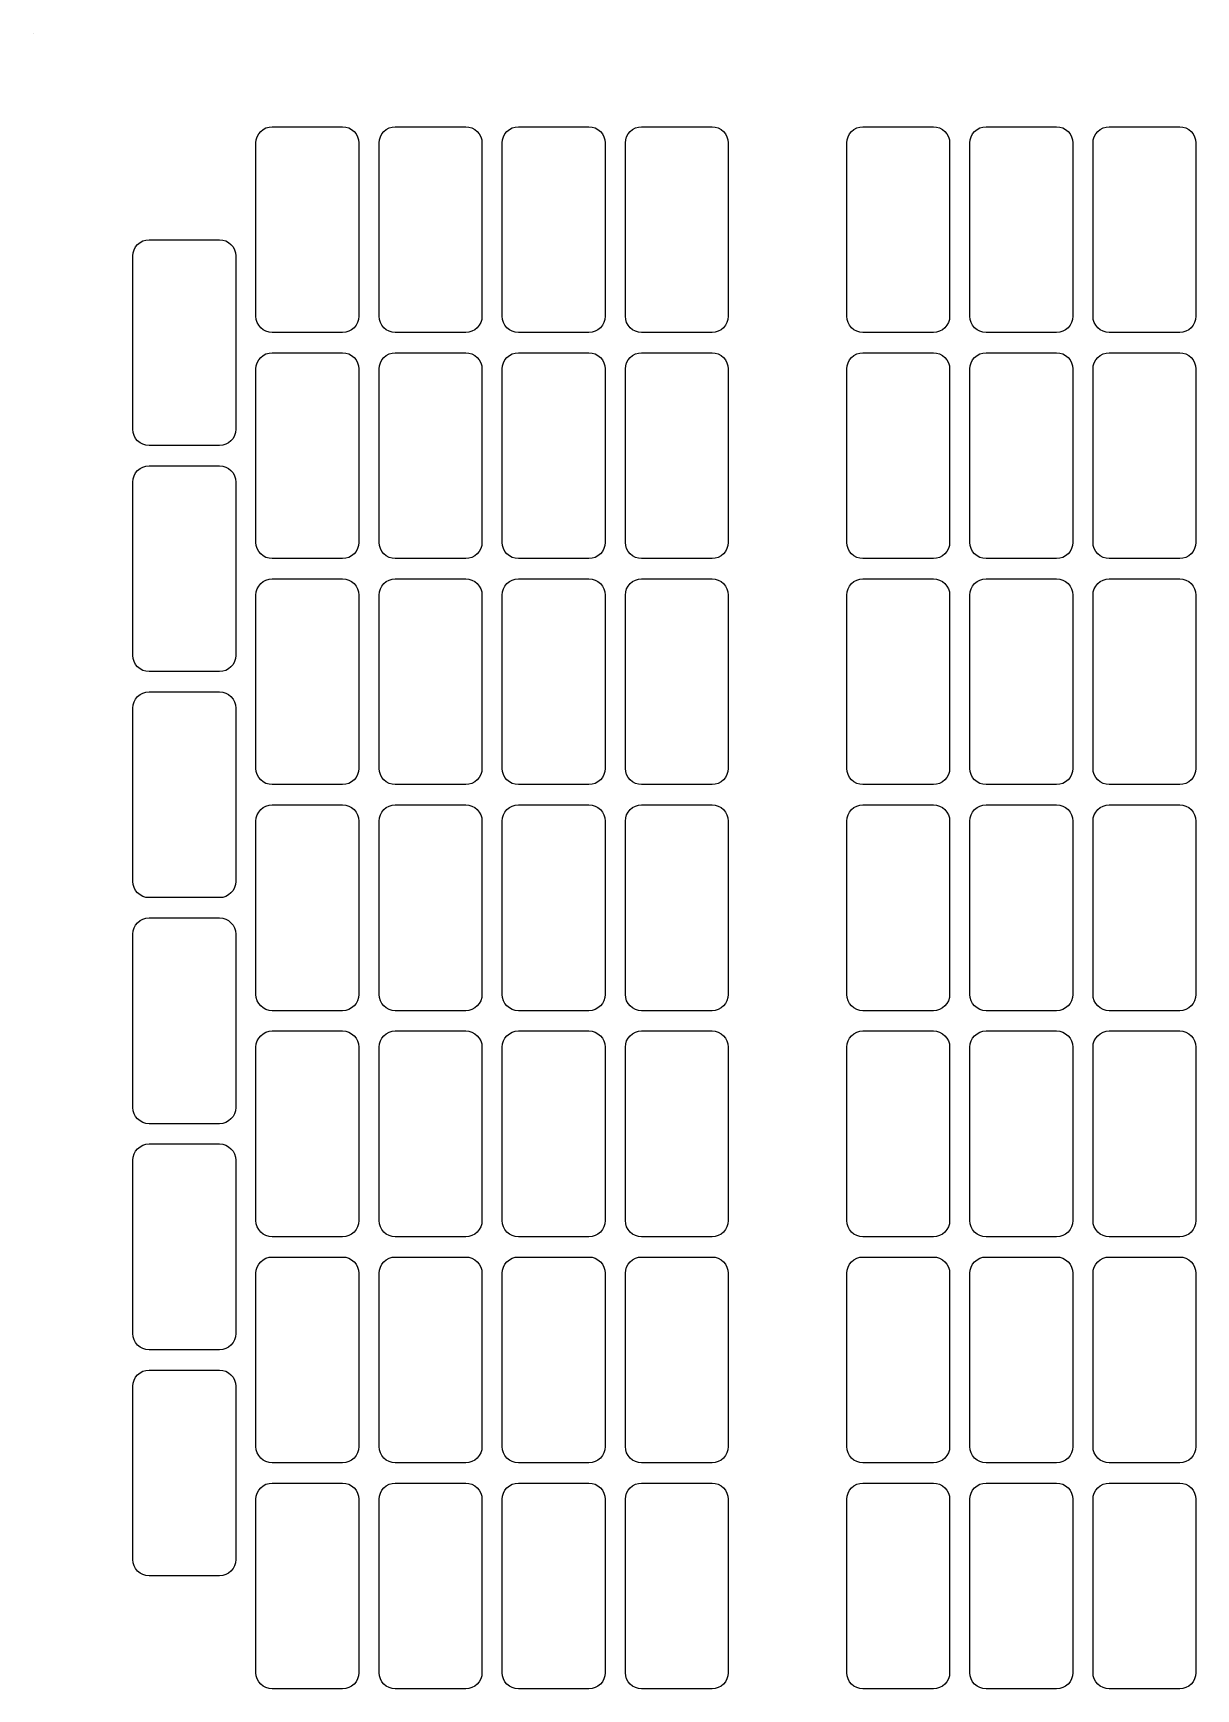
# Model space of a CAD drawing. Extents: x 0 to 279, y 0 to 216.
# Drawn here: x 0 to 143.6, y 11.6 to 215.9 of the extents above; entities that cross this region are included whole.
import ezdxf

# ---------------------------------------------------------------- set-up
doc = ezdxf.new("R2010")
doc.units = 0
doc.layers.add('ANCHOR', color=7, linetype='CONTINUOUS')
doc.layers.add('CUT', color=1, linetype='CONTINUOUS')

msp = doc.modelspace()

# ---------------------------------------------------------------- linework, layer by layer
at = {"layer": 'ANCHOR'}
msp.add_lwpolyline([(0, 215.9), (0.01, 215.9), (0.01, 215.89), (0, 215.89)], close=True, dxfattribs=at)
at = {"layer": 'CUT'}
for points in [[(38.216, 204.35), (38.6062, 204.3116), (38.9814, 204.1978), (39.3271, 204.0129), (39.6302, 203.7642), (39.8789, 203.4611), (40.0638, 203.1154), (40.1776, 202.7402), (40.216, 202.35), (40.216, 180.95), (40.1776, 180.5598), (40.0638, 180.1846), (39.8789, 179.8389), (39.6302, 179.5358), (39.3271, 179.2871), (38.9814, 179.1022), (38.6062, 178.9884), (38.216, 178.95), (29.516, 178.95), (29.1258, 178.9884), (28.7506, 179.1022), (28.4049, 179.2871), (28.1018, 179.5358), (27.8531, 179.8389), (27.6682, 180.1846), (27.5544, 180.5598), (27.516, 180.95), (27.516, 202.35), (27.5544, 202.7402), (27.6682, 203.1154), (27.8531, 203.4611), (28.1018, 203.7642), (28.4049, 204.0129), (28.7506, 204.1978), (29.1258, 204.3116), (29.516, 204.35)], [(53.416, 204.35), (53.8062, 204.3116), (54.1814, 204.1978), (54.5271, 204.0129), (54.8302, 203.7642), (55.0789, 203.4611), (55.2638, 203.1154), (55.3776, 202.7402), (55.416, 202.35), (55.416, 180.95), (55.3776, 180.5598), (55.2638, 180.1846), (55.0789, 179.8389), (54.8302, 179.5358), (54.5271, 179.2871), (54.1814, 179.1022), (53.8062, 178.9884), (53.416, 178.95), (44.716, 178.95), (44.3258, 178.9884), (43.9506, 179.1022), (43.6049, 179.2871), (43.3018, 179.5358), (43.0531, 179.8389), (42.8682, 180.1846), (42.7544, 180.5598), (42.716, 180.95), (42.716, 202.35), (42.7544, 202.7402), (42.8682, 203.1154), (43.0531, 203.4611), (43.3018, 203.7642), (43.6049, 204.0129), (43.9506, 204.1978), (44.3258, 204.3116), (44.716, 204.35)], [(68.616, 204.35), (69.0062, 204.3116), (69.3814, 204.1978), (69.7271, 204.0129), (70.0302, 203.7642), (70.2789, 203.4611), (70.4638, 203.1154), (70.5776, 202.7402), (70.616, 202.35), (70.616, 180.95), (70.5776, 180.5598), (70.4638, 180.1846), (70.2789, 179.8389), (70.0302, 179.5358), (69.7271, 179.2871), (69.3814, 179.1022), (69.0062, 178.9884), (68.616, 178.95), (59.916, 178.95), (59.5258, 178.9884), (59.1506, 179.1022), (58.8049, 179.2871), (58.5018, 179.5358), (58.2531, 179.8389), (58.0682, 180.1846), (57.9544, 180.5598), (57.916, 180.95), (57.916, 202.35), (57.9544, 202.7402), (58.0682, 203.1154), (58.2531, 203.4611), (58.5018, 203.7642), (58.8049, 204.0129), (59.1506, 204.1978), (59.5258, 204.3116), (59.916, 204.35)], [(83.816, 204.35), (84.2062, 204.3116), (84.5814, 204.1978), (84.9271, 204.0129), (85.2302, 203.7642), (85.4789, 203.4611), (85.6638, 203.1154), (85.7776, 202.7402), (85.816, 202.35), (85.816, 180.95), (85.7776, 180.5598), (85.6638, 180.1846), (85.4789, 179.8389), (85.2302, 179.5358), (84.9271, 179.2871), (84.5814, 179.1022), (84.2062, 178.9884), (83.816, 178.95), (75.116, 178.95), (74.7258, 178.9884), (74.3506, 179.1022), (74.0049, 179.2871), (73.7018, 179.5358), (73.4531, 179.8389), (73.2682, 180.1846), (73.1544, 180.5598), (73.116, 180.95), (73.116, 202.35), (73.1544, 202.7402), (73.2682, 203.1154), (73.4531, 203.4611), (73.7018, 203.7642), (74.0049, 204.0129), (74.3506, 204.1978), (74.7258, 204.3116), (75.116, 204.35)], [(111.151, 204.35), (111.5412, 204.3116), (111.9164, 204.1978), (112.2621, 204.0129), (112.5652, 203.7642), (112.8139, 203.4611), (112.9988, 203.1154), (113.1126, 202.7402), (113.151, 202.35), (113.151, 180.95), (113.1126, 180.5598), (112.9988, 180.1846), (112.8139, 179.8389), (112.5652, 179.5358), (112.2621, 179.2871), (111.9164, 179.1022), (111.5412, 178.9884), (111.151, 178.95), (102.451, 178.95), (102.0608, 178.9884), (101.6856, 179.1022), (101.3399, 179.2871), (101.0368, 179.5358), (100.7881, 179.8389), (100.6032, 180.1846), (100.4894, 180.5598), (100.451, 180.95), (100.451, 202.35), (100.4894, 202.7402), (100.6032, 203.1154), (100.7881, 203.4611), (101.0368, 203.7642), (101.3399, 204.0129), (101.6856, 204.1978), (102.0608, 204.3116), (102.451, 204.35)], [(126.351, 204.35), (126.7412, 204.3116), (127.1164, 204.1978), (127.4621, 204.0129), (127.7652, 203.7642), (128.0139, 203.4611), (128.1988, 203.1154), (128.3126, 202.7402), (128.351, 202.35), (128.351, 180.95), (128.3126, 180.5598), (128.1988, 180.1846), (128.0139, 179.8389), (127.7652, 179.5358), (127.4621, 179.2871), (127.1164, 179.1022), (126.7412, 178.9884), (126.351, 178.95), (117.651, 178.95), (117.2608, 178.9884), (116.8856, 179.1022), (116.5399, 179.2871), (116.2368, 179.5358), (115.9881, 179.8389), (115.8032, 180.1846), (115.6894, 180.5598), (115.651, 180.95), (115.651, 202.35), (115.6894, 202.7402), (115.8032, 203.1154), (115.9881, 203.4611), (116.2368, 203.7642), (116.5399, 204.0129), (116.8856, 204.1978), (117.2608, 204.3116), (117.651, 204.35)], [(141.551, 204.35), (141.9412, 204.3116), (142.3164, 204.1978), (142.6621, 204.0129), (142.9652, 203.7642), (143.2139, 203.4611), (143.3988, 203.1154), (143.5126, 202.7402), (143.551, 202.35), (143.551, 180.95), (143.5126, 180.5598), (143.3988, 180.1846), (143.2139, 179.8389), (142.9652, 179.5358), (142.6621, 179.2871), (142.3164, 179.1022), (141.9412, 178.9884), (141.551, 178.95), (132.851, 178.95), (132.4608, 178.9884), (132.0856, 179.1022), (131.7399, 179.2871), (131.4368, 179.5358), (131.1881, 179.8389), (131.0032, 180.1846), (130.8894, 180.5598), (130.851, 180.95), (130.851, 202.35), (130.8894, 202.7402), (131.0032, 203.1154), (131.1881, 203.4611), (131.4368, 203.7642), (131.7399, 204.0129), (132.0856, 204.1978), (132.4608, 204.3116), (132.851, 204.35)], [(23.016, 190.4), (23.4062, 190.3616), (23.7814, 190.2478), (24.1271, 190.0629), (24.4302, 189.8142), (24.6789, 189.5111), (24.8638, 189.1654), (24.9776, 188.7902), (25.016, 188.4), (25.016, 167), (24.9776, 166.6098), (24.8638, 166.2346), (24.6789, 165.8889), (24.4302, 165.5858), (24.1271, 165.3371), (23.7814, 165.1522), (23.4062, 165.0384), (23.016, 165), (14.316, 165), (13.9258, 165.0384), (13.5506, 165.1522), (13.2049, 165.3371), (12.9018, 165.5858), (12.6531, 165.8889), (12.4682, 166.2346), (12.3544, 166.6098), (12.316, 167), (12.316, 188.4), (12.3544, 188.7902), (12.4682, 189.1654), (12.6531, 189.5111), (12.9018, 189.8142), (13.2049, 190.0629), (13.5506, 190.2478), (13.9258, 190.3616), (14.316, 190.4)], [(38.216, 176.45), (38.6062, 176.4116), (38.9814, 176.2978), (39.3271, 176.1129), (39.6302, 175.8642), (39.8789, 175.5611), (40.0638, 175.2154), (40.1776, 174.8402), (40.216, 174.45), (40.216, 153.05), (40.1776, 152.6598), (40.0638, 152.2846), (39.8789, 151.9389), (39.6302, 151.6358), (39.3271, 151.3871), (38.9814, 151.2022), (38.6062, 151.0884), (38.216, 151.05), (29.516, 151.05), (29.1258, 151.0884), (28.7506, 151.2022), (28.4049, 151.3871), (28.1018, 151.6358), (27.8531, 151.9389), (27.6682, 152.2846), (27.5544, 152.6598), (27.516, 153.05), (27.516, 174.45), (27.5544, 174.8402), (27.6682, 175.2154), (27.8531, 175.5611), (28.1018, 175.8642), (28.4049, 176.1129), (28.7506, 176.2978), (29.1258, 176.4116), (29.516, 176.45)], [(53.416, 176.45), (53.8062, 176.4116), (54.1814, 176.2978), (54.5271, 176.1129), (54.8302, 175.8642), (55.0789, 175.5611), (55.2638, 175.2154), (55.3776, 174.8402), (55.416, 174.45), (55.416, 153.05), (55.3776, 152.6598), (55.2638, 152.2846), (55.0789, 151.9389), (54.8302, 151.6358), (54.5271, 151.3871), (54.1814, 151.2022), (53.8062, 151.0884), (53.416, 151.05), (44.716, 151.05), (44.3258, 151.0884), (43.9506, 151.2022), (43.6049, 151.3871), (43.3018, 151.6358), (43.0531, 151.9389), (42.8682, 152.2846), (42.7544, 152.6598), (42.716, 153.05), (42.716, 174.45), (42.7544, 174.8402), (42.8682, 175.2154), (43.0531, 175.5611), (43.3018, 175.8642), (43.6049, 176.1129), (43.9506, 176.2978), (44.3258, 176.4116), (44.716, 176.45)], [(68.616, 176.45), (69.0062, 176.4116), (69.3814, 176.2978), (69.7271, 176.1129), (70.0302, 175.8642), (70.2789, 175.5611), (70.4638, 175.2154), (70.5776, 174.8402), (70.616, 174.45), (70.616, 153.05), (70.5776, 152.6598), (70.4638, 152.2846), (70.2789, 151.9389), (70.0302, 151.6358), (69.7271, 151.3871), (69.3814, 151.2022), (69.0062, 151.0884), (68.616, 151.05), (59.916, 151.05), (59.5258, 151.0884), (59.1506, 151.2022), (58.8049, 151.3871), (58.5018, 151.6358), (58.2531, 151.9389), (58.0682, 152.2846), (57.9544, 152.6598), (57.916, 153.05), (57.916, 174.45), (57.9544, 174.8402), (58.0682, 175.2154), (58.2531, 175.5611), (58.5018, 175.8642), (58.8049, 176.1129), (59.1506, 176.2978), (59.5258, 176.4116), (59.916, 176.45)], [(83.816, 176.45), (84.2062, 176.4116), (84.5814, 176.2978), (84.9271, 176.1129), (85.2302, 175.8642), (85.4789, 175.5611), (85.6638, 175.2154), (85.7776, 174.8402), (85.816, 174.45), (85.816, 153.05), (85.7776, 152.6598), (85.6638, 152.2846), (85.4789, 151.9389), (85.2302, 151.6358), (84.9271, 151.3871), (84.5814, 151.2022), (84.2062, 151.0884), (83.816, 151.05), (75.116, 151.05), (74.7258, 151.0884), (74.3506, 151.2022), (74.0049, 151.3871), (73.7018, 151.6358), (73.4531, 151.9389), (73.2682, 152.2846), (73.1544, 152.6598), (73.116, 153.05), (73.116, 174.45), (73.1544, 174.8402), (73.2682, 175.2154), (73.4531, 175.5611), (73.7018, 175.8642), (74.0049, 176.1129), (74.3506, 176.2978), (74.7258, 176.4116), (75.116, 176.45)], [(111.151, 176.45), (111.5412, 176.4116), (111.9164, 176.2978), (112.2621, 176.1129), (112.5652, 175.8642), (112.8139, 175.5611), (112.9988, 175.2154), (113.1126, 174.8402), (113.151, 174.45), (113.151, 153.05), (113.1126, 152.6598), (112.9988, 152.2846), (112.8139, 151.9389), (112.5652, 151.6358), (112.2621, 151.3871), (111.9164, 151.2022), (111.5412, 151.0884), (111.151, 151.05), (102.451, 151.05), (102.0608, 151.0884), (101.6856, 151.2022), (101.3399, 151.3871), (101.0368, 151.6358), (100.7881, 151.9389), (100.6032, 152.2846), (100.4894, 152.6598), (100.451, 153.05), (100.451, 174.45), (100.4894, 174.8402), (100.6032, 175.2154), (100.7881, 175.5611), (101.0368, 175.8642), (101.3399, 176.1129), (101.6856, 176.2978), (102.0608, 176.4116), (102.451, 176.45)], [(126.351, 176.45), (126.7412, 176.4116), (127.1164, 176.2978), (127.4621, 176.1129), (127.7652, 175.8642), (128.0139, 175.5611), (128.1988, 175.2154), (128.3126, 174.8402), (128.351, 174.45), (128.351, 153.05), (128.3126, 152.6598), (128.1988, 152.2846), (128.0139, 151.9389), (127.7652, 151.6358), (127.4621, 151.3871), (127.1164, 151.2022), (126.7412, 151.0884), (126.351, 151.05), (117.651, 151.05), (117.2608, 151.0884), (116.8856, 151.2022), (116.5399, 151.3871), (116.2368, 151.6358), (115.9881, 151.9389), (115.8032, 152.2846), (115.6894, 152.6598), (115.651, 153.05), (115.651, 174.45), (115.6894, 174.8402), (115.8032, 175.2154), (115.9881, 175.5611), (116.2368, 175.8642), (116.5399, 176.1129), (116.8856, 176.2978), (117.2608, 176.4116), (117.651, 176.45)], [(141.551, 176.45), (141.9412, 176.4116), (142.3164, 176.2978), (142.6621, 176.1129), (142.9652, 175.8642), (143.2139, 175.5611), (143.3988, 175.2154), (143.5126, 174.8402), (143.551, 174.45), (143.551, 153.05), (143.5126, 152.6598), (143.3988, 152.2846), (143.2139, 151.9389), (142.9652, 151.6358), (142.6621, 151.3871), (142.3164, 151.2022), (141.9412, 151.0884), (141.551, 151.05), (132.851, 151.05), (132.4608, 151.0884), (132.0856, 151.2022), (131.7399, 151.3871), (131.4368, 151.6358), (131.1881, 151.9389), (131.0032, 152.2846), (130.8894, 152.6598), (130.851, 153.05), (130.851, 174.45), (130.8894, 174.8402), (131.0032, 175.2154), (131.1881, 175.5611), (131.4368, 175.8642), (131.7399, 176.1129), (132.0856, 176.2978), (132.4608, 176.4116), (132.851, 176.45)], [(23.016, 162.5), (23.4062, 162.4616), (23.7814, 162.3478), (24.1271, 162.1629), (24.4302, 161.9142), (24.6789, 161.6111), (24.8638, 161.2654), (24.9776, 160.8902), (25.016, 160.5), (25.016, 139.1), (24.9776, 138.7098), (24.8638, 138.3346), (24.6789, 137.9889), (24.4302, 137.6858), (24.1271, 137.4371), (23.7814, 137.2522), (23.4062, 137.1384), (23.016, 137.1), (14.316, 137.1), (13.9258, 137.1384), (13.5506, 137.2522), (13.2049, 137.4371), (12.9018, 137.6858), (12.6531, 137.9889), (12.4682, 138.3346), (12.3544, 138.7098), (12.316, 139.1), (12.316, 160.5), (12.3544, 160.8902), (12.4682, 161.2654), (12.6531, 161.6111), (12.9018, 161.9142), (13.2049, 162.1629), (13.5506, 162.3478), (13.9258, 162.4616), (14.316, 162.5)], [(38.216, 148.55), (38.6062, 148.5116), (38.9814, 148.3978), (39.3271, 148.2129), (39.6302, 147.9642), (39.8789, 147.6611), (40.0638, 147.3154), (40.1776, 146.9402), (40.216, 146.55), (40.216, 125.15), (40.1776, 124.7598), (40.0638, 124.3846), (39.8789, 124.0389), (39.6302, 123.7358), (39.3271, 123.4871), (38.9814, 123.3022), (38.6062, 123.1884), (38.216, 123.15), (29.516, 123.15), (29.1258, 123.1884), (28.7506, 123.3022), (28.4049, 123.4871), (28.1018, 123.7358), (27.8531, 124.0389), (27.6682, 124.3846), (27.5544, 124.7598), (27.516, 125.15), (27.516, 146.55), (27.5544, 146.9402), (27.6682, 147.3154), (27.8531, 147.6611), (28.1018, 147.9642), (28.4049, 148.2129), (28.7506, 148.3978), (29.1258, 148.5116), (29.516, 148.55)], [(53.416, 148.55), (53.8062, 148.5116), (54.1814, 148.3978), (54.5271, 148.2129), (54.8302, 147.9642), (55.0789, 147.6611), (55.2638, 147.3154), (55.3776, 146.9402), (55.416, 146.55), (55.416, 125.15), (55.3776, 124.7598), (55.2638, 124.3846), (55.0789, 124.0389), (54.8302, 123.7358), (54.5271, 123.4871), (54.1814, 123.3022), (53.8062, 123.1884), (53.416, 123.15), (44.716, 123.15), (44.3258, 123.1884), (43.9506, 123.3022), (43.6049, 123.4871), (43.3018, 123.7358), (43.0531, 124.0389), (42.8682, 124.3846), (42.7544, 124.7598), (42.716, 125.15), (42.716, 146.55), (42.7544, 146.9402), (42.8682, 147.3154), (43.0531, 147.6611), (43.3018, 147.9642), (43.6049, 148.2129), (43.9506, 148.3978), (44.3258, 148.5116), (44.716, 148.55)], [(68.616, 148.55), (69.0062, 148.5116), (69.3814, 148.3978), (69.7271, 148.2129), (70.0302, 147.9642), (70.2789, 147.6611), (70.4638, 147.3154), (70.5776, 146.9402), (70.616, 146.55), (70.616, 125.15), (70.5776, 124.7598), (70.4638, 124.3846), (70.2789, 124.0389), (70.0302, 123.7358), (69.7271, 123.4871), (69.3814, 123.3022), (69.0062, 123.1884), (68.616, 123.15), (59.916, 123.15), (59.5258, 123.1884), (59.1506, 123.3022), (58.8049, 123.4871), (58.5018, 123.7358), (58.2531, 124.0389), (58.0682, 124.3846), (57.9544, 124.7598), (57.916, 125.15), (57.916, 146.55), (57.9544, 146.9402), (58.0682, 147.3154), (58.2531, 147.6611), (58.5018, 147.9642), (58.8049, 148.2129), (59.1506, 148.3978), (59.5258, 148.5116), (59.916, 148.55)], [(83.816, 148.55), (84.2062, 148.5116), (84.5814, 148.3978), (84.9271, 148.2129), (85.2302, 147.9642), (85.4789, 147.6611), (85.6638, 147.3154), (85.7776, 146.9402), (85.816, 146.55), (85.816, 125.15), (85.7776, 124.7598), (85.6638, 124.3846), (85.4789, 124.0389), (85.2302, 123.7358), (84.9271, 123.4871), (84.5814, 123.3022), (84.2062, 123.1884), (83.816, 123.15), (75.116, 123.15), (74.7258, 123.1884), (74.3506, 123.3022), (74.0049, 123.4871), (73.7018, 123.7358), (73.4531, 124.0389), (73.2682, 124.3846), (73.1544, 124.7598), (73.116, 125.15), (73.116, 146.55), (73.1544, 146.9402), (73.2682, 147.3154), (73.4531, 147.6611), (73.7018, 147.9642), (74.0049, 148.2129), (74.3506, 148.3978), (74.7258, 148.5116), (75.116, 148.55)], [(111.151, 148.55), (111.5412, 148.5116), (111.9164, 148.3978), (112.2621, 148.2129), (112.5652, 147.9642), (112.8139, 147.6611), (112.9988, 147.3154), (113.1126, 146.9402), (113.151, 146.55), (113.151, 125.15), (113.1126, 124.7598), (112.9988, 124.3846), (112.8139, 124.0389), (112.5652, 123.7358), (112.2621, 123.4871), (111.9164, 123.3022), (111.5412, 123.1884), (111.151, 123.15), (102.451, 123.15), (102.0608, 123.1884), (101.6856, 123.3022), (101.3399, 123.4871), (101.0368, 123.7358), (100.7881, 124.0389), (100.6032, 124.3846), (100.4894, 124.7598), (100.451, 125.15), (100.451, 146.55), (100.4894, 146.9402), (100.6032, 147.3154), (100.7881, 147.6611), (101.0368, 147.9642), (101.3399, 148.2129), (101.6856, 148.3978), (102.0608, 148.5116), (102.451, 148.55)], [(126.351, 148.55), (126.7412, 148.5116), (127.1164, 148.3978), (127.4621, 148.2129), (127.7652, 147.9642), (128.0139, 147.6611), (128.1988, 147.3154), (128.3126, 146.9402), (128.351, 146.55), (128.351, 125.15), (128.3126, 124.7598), (128.1988, 124.3846), (128.0139, 124.0389), (127.7652, 123.7358), (127.4621, 123.4871), (127.1164, 123.3022), (126.7412, 123.1884), (126.351, 123.15), (117.651, 123.15), (117.2608, 123.1884), (116.8856, 123.3022), (116.5399, 123.4871), (116.2368, 123.7358), (115.9881, 124.0389), (115.8032, 124.3846), (115.6894, 124.7598), (115.651, 125.15), (115.651, 146.55), (115.6894, 146.9402), (115.8032, 147.3154), (115.9881, 147.6611), (116.2368, 147.9642), (116.5399, 148.2129), (116.8856, 148.3978), (117.2608, 148.5116), (117.651, 148.55)], [(141.551, 148.55), (141.9412, 148.5116), (142.3164, 148.3978), (142.6621, 148.2129), (142.9652, 147.9642), (143.2139, 147.6611), (143.3988, 147.3154), (143.5126, 146.9402), (143.551, 146.55), (143.551, 125.15), (143.5126, 124.7598), (143.3988, 124.3846), (143.2139, 124.0389), (142.9652, 123.7358), (142.6621, 123.4871), (142.3164, 123.3022), (141.9412, 123.1884), (141.551, 123.15), (132.851, 123.15), (132.4608, 123.1884), (132.0856, 123.3022), (131.7399, 123.4871), (131.4368, 123.7358), (131.1881, 124.0389), (131.0032, 124.3846), (130.8894, 124.7598), (130.851, 125.15), (130.851, 146.55), (130.8894, 146.9402), (131.0032, 147.3154), (131.1881, 147.6611), (131.4368, 147.9642), (131.7399, 148.2129), (132.0856, 148.3978), (132.4608, 148.5116), (132.851, 148.55)], [(23.016, 134.6), (23.4062, 134.5616), (23.7814, 134.4478), (24.1271, 134.2629), (24.4302, 134.0142), (24.6789, 133.7111), (24.8638, 133.3654), (24.9776, 132.9902), (25.016, 132.6), (25.016, 111.2), (24.9776, 110.8098), (24.8638, 110.4346), (24.6789, 110.0889), (24.4302, 109.7858), (24.1271, 109.5371), (23.7814, 109.3522), (23.4062, 109.2384), (23.016, 109.2), (14.316, 109.2), (13.9258, 109.2384), (13.5506, 109.3522), (13.2049, 109.5371), (12.9018, 109.7858), (12.6531, 110.0889), (12.4682, 110.4346), (12.3544, 110.8098), (12.316, 111.2), (12.316, 132.6), (12.3544, 132.9902), (12.4682, 133.3654), (12.6531, 133.7111), (12.9018, 134.0142), (13.2049, 134.2629), (13.5506, 134.4478), (13.9258, 134.5616), (14.316, 134.6)], [(38.216, 120.65), (38.6062, 120.6116), (38.9814, 120.4978), (39.3271, 120.3129), (39.6302, 120.0642), (39.8789, 119.7611), (40.0638, 119.4154), (40.1776, 119.0402), (40.216, 118.65), (40.216, 97.25), (40.1776, 96.8598), (40.0638, 96.4846), (39.8789, 96.1389), (39.6302, 95.8358), (39.3271, 95.5871), (38.9814, 95.4022), (38.6062, 95.2884), (38.216, 95.25), (29.516, 95.25), (29.1258, 95.2884), (28.7506, 95.4022), (28.4049, 95.5871), (28.1018, 95.8358), (27.8531, 96.1389), (27.6682, 96.4846), (27.5544, 96.8598), (27.516, 97.25), (27.516, 118.65), (27.5544, 119.0402), (27.6682, 119.4154), (27.8531, 119.7611), (28.1018, 120.0642), (28.4049, 120.3129), (28.7506, 120.4978), (29.1258, 120.6116), (29.516, 120.65)], [(53.416, 120.65), (53.8062, 120.6116), (54.1814, 120.4978), (54.5271, 120.3129), (54.8302, 120.0642), (55.0789, 119.7611), (55.2638, 119.4154), (55.3776, 119.0402), (55.416, 118.65), (55.416, 97.25), (55.3776, 96.8598), (55.2638, 96.4846), (55.0789, 96.1389), (54.8302, 95.8358), (54.5271, 95.5871), (54.1814, 95.4022), (53.8062, 95.2884), (53.416, 95.25), (44.716, 95.25), (44.3258, 95.2884), (43.9506, 95.4022), (43.6049, 95.5871), (43.3018, 95.8358), (43.0531, 96.1389), (42.8682, 96.4846), (42.7544, 96.8598), (42.716, 97.25), (42.716, 118.65), (42.7544, 119.0402), (42.8682, 119.4154), (43.0531, 119.7611), (43.3018, 120.0642), (43.6049, 120.3129), (43.9506, 120.4978), (44.3258, 120.6116), (44.716, 120.65)], [(68.616, 120.65), (69.0062, 120.6116), (69.3814, 120.4978), (69.7271, 120.3129), (70.0302, 120.0642), (70.2789, 119.7611), (70.4638, 119.4154), (70.5776, 119.0402), (70.616, 118.65), (70.616, 97.25), (70.5776, 96.8598), (70.4638, 96.4846), (70.2789, 96.1389), (70.0302, 95.8358), (69.7271, 95.5871), (69.3814, 95.4022), (69.0062, 95.2884), (68.616, 95.25), (59.916, 95.25), (59.5258, 95.2884), (59.1506, 95.4022), (58.8049, 95.5871), (58.5018, 95.8358), (58.2531, 96.1389), (58.0682, 96.4846), (57.9544, 96.8598), (57.916, 97.25), (57.916, 118.65), (57.9544, 119.0402), (58.0682, 119.4154), (58.2531, 119.7611), (58.5018, 120.0642), (58.8049, 120.3129), (59.1506, 120.4978), (59.5258, 120.6116), (59.916, 120.65)], [(83.816, 120.65), (84.2062, 120.6116), (84.5814, 120.4978), (84.9271, 120.3129), (85.2302, 120.0642), (85.4789, 119.7611), (85.6638, 119.4154), (85.7776, 119.0402), (85.816, 118.65), (85.816, 97.25), (85.7776, 96.8598), (85.6638, 96.4846), (85.4789, 96.1389), (85.2302, 95.8358), (84.9271, 95.5871), (84.5814, 95.4022), (84.2062, 95.2884), (83.816, 95.25), (75.116, 95.25), (74.7258, 95.2884), (74.3506, 95.4022), (74.0049, 95.5871), (73.7018, 95.8358), (73.4531, 96.1389), (73.2682, 96.4846), (73.1544, 96.8598), (73.116, 97.25), (73.116, 118.65), (73.1544, 119.0402), (73.2682, 119.4154), (73.4531, 119.7611), (73.7018, 120.0642), (74.0049, 120.3129), (74.3506, 120.4978), (74.7258, 120.6116), (75.116, 120.65)], [(111.151, 120.65), (111.5412, 120.6116), (111.9164, 120.4978), (112.2621, 120.3129), (112.5652, 120.0642), (112.8139, 119.7611), (112.9988, 119.4154), (113.1126, 119.0402), (113.151, 118.65), (113.151, 97.25), (113.1126, 96.8598), (112.9988, 96.4846), (112.8139, 96.1389), (112.5652, 95.8358), (112.2621, 95.5871), (111.9164, 95.4022), (111.5412, 95.2884), (111.151, 95.25), (102.451, 95.25), (102.0608, 95.2884), (101.6856, 95.4022), (101.3399, 95.5871), (101.0368, 95.8358), (100.7881, 96.1389), (100.6032, 96.4846), (100.4894, 96.8598), (100.451, 97.25), (100.451, 118.65), (100.4894, 119.0402), (100.6032, 119.4154), (100.7881, 119.7611), (101.0368, 120.0642), (101.3399, 120.3129), (101.6856, 120.4978), (102.0608, 120.6116), (102.451, 120.65)], [(126.351, 120.65), (126.7412, 120.6116), (127.1164, 120.4978), (127.4621, 120.3129), (127.7652, 120.0642), (128.0139, 119.7611), (128.1988, 119.4154), (128.3126, 119.0402), (128.351, 118.65), (128.351, 97.25), (128.3126, 96.8598), (128.1988, 96.4846), (128.0139, 96.1389), (127.7652, 95.8358), (127.4621, 95.5871), (127.1164, 95.4022), (126.7412, 95.2884), (126.351, 95.25), (117.651, 95.25), (117.2608, 95.2884), (116.8856, 95.4022), (116.5399, 95.5871), (116.2368, 95.8358), (115.9881, 96.1389), (115.8032, 96.4846), (115.6894, 96.8598), (115.651, 97.25), (115.651, 118.65), (115.6894, 119.0402), (115.8032, 119.4154), (115.9881, 119.7611), (116.2368, 120.0642), (116.5399, 120.3129), (116.8856, 120.4978), (117.2608, 120.6116), (117.651, 120.65)], [(141.551, 120.65), (141.9412, 120.6116), (142.3164, 120.4978), (142.6621, 120.3129), (142.9652, 120.0642), (143.2139, 119.7611), (143.3988, 119.4154), (143.5126, 119.0402), (143.551, 118.65), (143.551, 97.25), (143.5126, 96.8598), (143.3988, 96.4846), (143.2139, 96.1389), (142.9652, 95.8358), (142.6621, 95.5871), (142.3164, 95.4022), (141.9412, 95.2884), (141.551, 95.25), (132.851, 95.25), (132.4608, 95.2884), (132.0856, 95.4022), (131.7399, 95.5871), (131.4368, 95.8358), (131.1881, 96.1389), (131.0032, 96.4846), (130.8894, 96.8598), (130.851, 97.25), (130.851, 118.65), (130.8894, 119.0402), (131.0032, 119.4154), (131.1881, 119.7611), (131.4368, 120.0642), (131.7399, 120.3129), (132.0856, 120.4978), (132.4608, 120.6116), (132.851, 120.65)], [(23.016, 106.7), (23.4062, 106.6616), (23.7814, 106.5478), (24.1271, 106.3629), (24.4302, 106.1142), (24.6789, 105.8111), (24.8638, 105.4654), (24.9776, 105.0902), (25.016, 104.7), (25.016, 83.3), (24.9776, 82.9098), (24.8638, 82.5346), (24.6789, 82.1889), (24.4302, 81.8858), (24.1271, 81.6371), (23.7814, 81.4522), (23.4062, 81.3384), (23.016, 81.3), (14.316, 81.3), (13.9258, 81.3384), (13.5506, 81.4522), (13.2049, 81.6371), (12.9018, 81.8858), (12.6531, 82.1889), (12.4682, 82.5346), (12.3544, 82.9098), (12.316, 83.3), (12.316, 104.7), (12.3544, 105.0902), (12.4682, 105.4654), (12.6531, 105.8111), (12.9018, 106.1142), (13.2049, 106.3629), (13.5506, 106.5478), (13.9258, 106.6616), (14.316, 106.7)], [(38.216, 92.75), (38.6062, 92.7116), (38.9814, 92.5978), (39.3271, 92.4129), (39.6302, 92.1642), (39.8789, 91.8611), (40.0638, 91.5154), (40.1776, 91.1402), (40.216, 90.75), (40.216, 69.35), (40.1776, 68.9598), (40.0638, 68.5846), (39.8789, 68.2389), (39.6302, 67.9358), (39.3271, 67.6871), (38.9814, 67.5022), (38.6062, 67.3884), (38.216, 67.35), (29.516, 67.35), (29.1258, 67.3884), (28.7506, 67.5022), (28.4049, 67.6871), (28.1018, 67.9358), (27.8531, 68.2389), (27.6682, 68.5846), (27.5544, 68.9598), (27.516, 69.35), (27.516, 90.75), (27.5544, 91.1402), (27.6682, 91.5154), (27.8531, 91.8611), (28.1018, 92.1642), (28.4049, 92.4129), (28.7506, 92.5978), (29.1258, 92.7116), (29.516, 92.75)], [(53.416, 92.75), (53.8062, 92.7116), (54.1814, 92.5978), (54.5271, 92.4129), (54.8302, 92.1642), (55.0789, 91.8611), (55.2638, 91.5154), (55.3776, 91.1402), (55.416, 90.75), (55.416, 69.35), (55.3776, 68.9598), (55.2638, 68.5846), (55.0789, 68.2389), (54.8302, 67.9358), (54.5271, 67.6871), (54.1814, 67.5022), (53.8062, 67.3884), (53.416, 67.35), (44.716, 67.35), (44.3258, 67.3884), (43.9506, 67.5022), (43.6049, 67.6871), (43.3018, 67.9358), (43.0531, 68.2389), (42.8682, 68.5846), (42.7544, 68.9598), (42.716, 69.35), (42.716, 90.75), (42.7544, 91.1402), (42.8682, 91.5154), (43.0531, 91.8611), (43.3018, 92.1642), (43.6049, 92.4129), (43.9506, 92.5978), (44.3258, 92.7116), (44.716, 92.75)], [(68.616, 92.75), (69.0062, 92.7116), (69.3814, 92.5978), (69.7271, 92.4129), (70.0302, 92.1642), (70.2789, 91.8611), (70.4638, 91.5154), (70.5776, 91.1402), (70.616, 90.75), (70.616, 69.35), (70.5776, 68.9598), (70.4638, 68.5846), (70.2789, 68.2389), (70.0302, 67.9358), (69.7271, 67.6871), (69.3814, 67.5022), (69.0062, 67.3884), (68.616, 67.35), (59.916, 67.35), (59.5258, 67.3884), (59.1506, 67.5022), (58.8049, 67.6871), (58.5018, 67.9358), (58.2531, 68.2389), (58.0682, 68.5846), (57.9544, 68.9598), (57.916, 69.35), (57.916, 90.75), (57.9544, 91.1402), (58.0682, 91.5154), (58.2531, 91.8611), (58.5018, 92.1642), (58.8049, 92.4129), (59.1506, 92.5978), (59.5258, 92.7116), (59.916, 92.75)], [(83.816, 92.75), (84.2062, 92.7116), (84.5814, 92.5978), (84.9271, 92.4129), (85.2302, 92.1642), (85.4789, 91.8611), (85.6638, 91.5154), (85.7776, 91.1402), (85.816, 90.75), (85.816, 69.35), (85.7776, 68.9598), (85.6638, 68.5846), (85.4789, 68.2389), (85.2302, 67.9358), (84.9271, 67.6871), (84.5814, 67.5022), (84.2062, 67.3884), (83.816, 67.35), (75.116, 67.35), (74.7258, 67.3884), (74.3506, 67.5022), (74.0049, 67.6871), (73.7018, 67.9358), (73.4531, 68.2389), (73.2682, 68.5846), (73.1544, 68.9598), (73.116, 69.35), (73.116, 90.75), (73.1544, 91.1402), (73.2682, 91.5154), (73.4531, 91.8611), (73.7018, 92.1642), (74.0049, 92.4129), (74.3506, 92.5978), (74.7258, 92.7116), (75.116, 92.75)], [(111.151, 92.75), (111.5412, 92.7116), (111.9164, 92.5978), (112.2621, 92.4129), (112.5652, 92.1642), (112.8139, 91.8611), (112.9988, 91.5154), (113.1126, 91.1402), (113.151, 90.75), (113.151, 69.35), (113.1126, 68.9598), (112.9988, 68.5846), (112.8139, 68.2389), (112.5652, 67.9358), (112.2621, 67.6871), (111.9164, 67.5022), (111.5412, 67.3884), (111.151, 67.35), (102.451, 67.35), (102.0608, 67.3884), (101.6856, 67.5022), (101.3399, 67.6871), (101.0368, 67.9358), (100.7881, 68.2389), (100.6032, 68.5846), (100.4894, 68.9598), (100.451, 69.35), (100.451, 90.75), (100.4894, 91.1402), (100.6032, 91.5154), (100.7881, 91.8611), (101.0368, 92.1642), (101.3399, 92.4129), (101.6856, 92.5978), (102.0608, 92.7116), (102.451, 92.75)], [(126.351, 92.75), (126.7412, 92.7116), (127.1164, 92.5978), (127.4621, 92.4129), (127.7652, 92.1642), (128.0139, 91.8611), (128.1988, 91.5154), (128.3126, 91.1402), (128.351, 90.75), (128.351, 69.35), (128.3126, 68.9598), (128.1988, 68.5846), (128.0139, 68.2389), (127.7652, 67.9358), (127.4621, 67.6871), (127.1164, 67.5022), (126.7412, 67.3884), (126.351, 67.35), (117.651, 67.35), (117.2608, 67.3884), (116.8856, 67.5022), (116.5399, 67.6871), (116.2368, 67.9358), (115.9881, 68.2389), (115.8032, 68.5846), (115.6894, 68.9598), (115.651, 69.35), (115.651, 90.75), (115.6894, 91.1402), (115.8032, 91.5154), (115.9881, 91.8611), (116.2368, 92.1642), (116.5399, 92.4129), (116.8856, 92.5978), (117.2608, 92.7116), (117.651, 92.75)], [(141.551, 92.75), (141.9412, 92.7116), (142.3164, 92.5978), (142.6621, 92.4129), (142.9652, 92.1642), (143.2139, 91.8611), (143.3988, 91.5154), (143.5126, 91.1402), (143.551, 90.75), (143.551, 69.35), (143.5126, 68.9598), (143.3988, 68.5846), (143.2139, 68.2389), (142.9652, 67.9358), (142.6621, 67.6871), (142.3164, 67.5022), (141.9412, 67.3884), (141.551, 67.35), (132.851, 67.35), (132.4608, 67.3884), (132.0856, 67.5022), (131.7399, 67.6871), (131.4368, 67.9358), (131.1881, 68.2389), (131.0032, 68.5846), (130.8894, 68.9598), (130.851, 69.35), (130.851, 90.75), (130.8894, 91.1402), (131.0032, 91.5154), (131.1881, 91.8611), (131.4368, 92.1642), (131.7399, 92.4129), (132.0856, 92.5978), (132.4608, 92.7116), (132.851, 92.75)], [(23.016, 78.8), (23.4062, 78.7616), (23.7814, 78.6478), (24.1271, 78.4629), (24.4302, 78.2142), (24.6789, 77.9111), (24.8638, 77.5654), (24.9776, 77.1902), (25.016, 76.8), (25.016, 55.4), (24.9776, 55.0098), (24.8638, 54.6346), (24.6789, 54.2889), (24.4302, 53.9858), (24.1271, 53.7371), (23.7814, 53.5522), (23.4062, 53.4384), (23.016, 53.4), (14.316, 53.4), (13.9258, 53.4384), (13.5506, 53.5522), (13.2049, 53.7371), (12.9018, 53.9858), (12.6531, 54.2889), (12.4682, 54.6346), (12.3544, 55.0098), (12.316, 55.4), (12.316, 76.8), (12.3544, 77.1902), (12.4682, 77.5654), (12.6531, 77.9111), (12.9018, 78.2142), (13.2049, 78.4629), (13.5506, 78.6478), (13.9258, 78.7616), (14.316, 78.8)], [(38.216, 64.85), (38.6062, 64.8116), (38.9814, 64.6978), (39.3271, 64.5129), (39.6302, 64.2642), (39.8789, 63.9611), (40.0638, 63.6154), (40.1776, 63.2402), (40.216, 62.85), (40.216, 41.45), (40.1776, 41.0598), (40.0638, 40.6846), (39.8789, 40.3389), (39.6302, 40.0358), (39.3271, 39.7871), (38.9814, 39.6022), (38.6062, 39.4884), (38.216, 39.45), (29.516, 39.45), (29.1258, 39.4884), (28.7506, 39.6022), (28.4049, 39.7871), (28.1018, 40.0358), (27.8531, 40.3389), (27.6682, 40.6846), (27.5544, 41.0598), (27.516, 41.45), (27.516, 62.85), (27.5544, 63.2402), (27.6682, 63.6154), (27.8531, 63.9611), (28.1018, 64.2642), (28.4049, 64.5129), (28.7506, 64.6978), (29.1258, 64.8116), (29.516, 64.85)], [(53.416, 64.85), (53.8062, 64.8116), (54.1814, 64.6978), (54.5271, 64.5129), (54.8302, 64.2642), (55.0789, 63.9611), (55.2638, 63.6154), (55.3776, 63.2402), (55.416, 62.85), (55.416, 41.45), (55.3776, 41.0598), (55.2638, 40.6846), (55.0789, 40.3389), (54.8302, 40.0358), (54.5271, 39.7871), (54.1814, 39.6022), (53.8062, 39.4884), (53.416, 39.45), (44.716, 39.45), (44.3258, 39.4884), (43.9506, 39.6022), (43.6049, 39.7871), (43.3018, 40.0358), (43.0531, 40.3389), (42.8682, 40.6846), (42.7544, 41.0598), (42.716, 41.45), (42.716, 62.85), (42.7544, 63.2402), (42.8682, 63.6154), (43.0531, 63.9611), (43.3018, 64.2642), (43.6049, 64.5129), (43.9506, 64.6978), (44.3258, 64.8116), (44.716, 64.85)], [(68.616, 64.85), (69.0062, 64.8116), (69.3814, 64.6978), (69.7271, 64.5129), (70.0302, 64.2642), (70.2789, 63.9611), (70.4638, 63.6154), (70.5776, 63.2402), (70.616, 62.85), (70.616, 41.45), (70.5776, 41.0598), (70.4638, 40.6846), (70.2789, 40.3389), (70.0302, 40.0358), (69.7271, 39.7871), (69.3814, 39.6022), (69.0062, 39.4884), (68.616, 39.45), (59.916, 39.45), (59.5258, 39.4884), (59.1506, 39.6022), (58.8049, 39.7871), (58.5018, 40.0358), (58.2531, 40.3389), (58.0682, 40.6846), (57.9544, 41.0598), (57.916, 41.45), (57.916, 62.85), (57.9544, 63.2402), (58.0682, 63.6154), (58.2531, 63.9611), (58.5018, 64.2642), (58.8049, 64.5129), (59.1506, 64.6978), (59.5258, 64.8116), (59.916, 64.85)], [(83.816, 64.85), (84.2062, 64.8116), (84.5814, 64.6978), (84.9271, 64.5129), (85.2302, 64.2642), (85.4789, 63.9611), (85.6638, 63.6154), (85.7776, 63.2402), (85.816, 62.85), (85.816, 41.45), (85.7776, 41.0598), (85.6638, 40.6846), (85.4789, 40.3389), (85.2302, 40.0358), (84.9271, 39.7871), (84.5814, 39.6022), (84.2062, 39.4884), (83.816, 39.45), (75.116, 39.45), (74.7258, 39.4884), (74.3506, 39.6022), (74.0049, 39.7871), (73.7018, 40.0358), (73.4531, 40.3389), (73.2682, 40.6846), (73.1544, 41.0598), (73.116, 41.45), (73.116, 62.85), (73.1544, 63.2402), (73.2682, 63.6154), (73.4531, 63.9611), (73.7018, 64.2642), (74.0049, 64.5129), (74.3506, 64.6978), (74.7258, 64.8116), (75.116, 64.85)], [(111.151, 64.85), (111.5412, 64.8116), (111.9164, 64.6978), (112.2621, 64.5129), (112.5652, 64.2642), (112.8139, 63.9611), (112.9988, 63.6154), (113.1126, 63.2402), (113.151, 62.85), (113.151, 41.45), (113.1126, 41.0598), (112.9988, 40.6846), (112.8139, 40.3389), (112.5652, 40.0358), (112.2621, 39.7871), (111.9164, 39.6022), (111.5412, 39.4884), (111.151, 39.45), (102.451, 39.45), (102.0608, 39.4884), (101.6856, 39.6022), (101.3399, 39.7871), (101.0368, 40.0358), (100.7881, 40.3389), (100.6032, 40.6846), (100.4894, 41.0598), (100.451, 41.45), (100.451, 62.85), (100.4894, 63.2402), (100.6032, 63.6154), (100.7881, 63.9611), (101.0368, 64.2642), (101.3399, 64.5129), (101.6856, 64.6978), (102.0608, 64.8116), (102.451, 64.85)], [(126.351, 64.85), (126.7412, 64.8116), (127.1164, 64.6978), (127.4621, 64.5129), (127.7652, 64.2642), (128.0139, 63.9611), (128.1988, 63.6154), (128.3126, 63.2402), (128.351, 62.85), (128.351, 41.45), (128.3126, 41.0598), (128.1988, 40.6846), (128.0139, 40.3389), (127.7652, 40.0358), (127.4621, 39.7871), (127.1164, 39.6022), (126.7412, 39.4884), (126.351, 39.45), (117.651, 39.45), (117.2608, 39.4884), (116.8856, 39.6022), (116.5399, 39.7871), (116.2368, 40.0358), (115.9881, 40.3389), (115.8032, 40.6846), (115.6894, 41.0598), (115.651, 41.45), (115.651, 62.85), (115.6894, 63.2402), (115.8032, 63.6154), (115.9881, 63.9611), (116.2368, 64.2642), (116.5399, 64.5129), (116.8856, 64.6978), (117.2608, 64.8116), (117.651, 64.85)], [(141.551, 64.85), (141.9412, 64.8116), (142.3164, 64.6978), (142.6621, 64.5129), (142.9652, 64.2642), (143.2139, 63.9611), (143.3988, 63.6154), (143.5126, 63.2402), (143.551, 62.85), (143.551, 41.45), (143.5126, 41.0598), (143.3988, 40.6846), (143.2139, 40.3389), (142.9652, 40.0358), (142.6621, 39.7871), (142.3164, 39.6022), (141.9412, 39.4884), (141.551, 39.45), (132.851, 39.45), (132.4608, 39.4884), (132.0856, 39.6022), (131.7399, 39.7871), (131.4368, 40.0358), (131.1881, 40.3389), (131.0032, 40.6846), (130.8894, 41.0598), (130.851, 41.45), (130.851, 62.85), (130.8894, 63.2402), (131.0032, 63.6154), (131.1881, 63.9611), (131.4368, 64.2642), (131.7399, 64.5129), (132.0856, 64.6978), (132.4608, 64.8116), (132.851, 64.85)], [(23.016, 50.9), (23.4062, 50.8616), (23.7814, 50.7478), (24.1271, 50.5629), (24.4302, 50.3142), (24.6789, 50.0111), (24.8638, 49.6654), (24.9776, 49.2902), (25.016, 48.9), (25.016, 27.5), (24.9776, 27.1098), (24.8638, 26.7346), (24.6789, 26.3889), (24.4302, 26.0858), (24.1271, 25.8371), (23.7814, 25.6522), (23.4062, 25.5384), (23.016, 25.5), (14.316, 25.5), (13.9258, 25.5384), (13.5506, 25.6522), (13.2049, 25.8371), (12.9018, 26.0858), (12.6531, 26.3889), (12.4682, 26.7346), (12.3544, 27.1098), (12.316, 27.5), (12.316, 48.9), (12.3544, 49.2902), (12.4682, 49.6654), (12.6531, 50.0111), (12.9018, 50.3142), (13.2049, 50.5629), (13.5506, 50.7478), (13.9258, 50.8616), (14.316, 50.9)], [(38.216, 36.95), (38.6062, 36.9116), (38.9814, 36.7978), (39.3271, 36.6129), (39.6302, 36.3642), (39.8789, 36.0611), (40.0638, 35.7154), (40.1776, 35.3402), (40.216, 34.95), (40.216, 13.55), (40.1776, 13.1598), (40.0638, 12.7846), (39.8789, 12.4389), (39.6302, 12.1358), (39.3271, 11.8871), (38.9814, 11.7022), (38.6062, 11.5884), (38.216, 11.55), (29.516, 11.55), (29.1258, 11.5884), (28.7506, 11.7022), (28.4049, 11.8871), (28.1018, 12.1358), (27.8531, 12.4389), (27.6682, 12.7846), (27.5544, 13.1598), (27.516, 13.55), (27.516, 34.95), (27.5544, 35.3402), (27.6682, 35.7154), (27.8531, 36.0611), (28.1018, 36.3642), (28.4049, 36.6129), (28.7506, 36.7978), (29.1258, 36.9116), (29.516, 36.95)], [(53.416, 36.95), (53.8062, 36.9116), (54.1814, 36.7978), (54.5271, 36.6129), (54.8302, 36.3642), (55.0789, 36.0611), (55.2638, 35.7154), (55.3776, 35.3402), (55.416, 34.95), (55.416, 13.55), (55.3776, 13.1598), (55.2638, 12.7846), (55.0789, 12.4389), (54.8302, 12.1358), (54.5271, 11.8871), (54.1814, 11.7022), (53.8062, 11.5884), (53.416, 11.55), (44.716, 11.55), (44.3258, 11.5884), (43.9506, 11.7022), (43.6049, 11.8871), (43.3018, 12.1358), (43.0531, 12.4389), (42.8682, 12.7846), (42.7544, 13.1598), (42.716, 13.55), (42.716, 34.95), (42.7544, 35.3402), (42.8682, 35.7154), (43.0531, 36.0611), (43.3018, 36.3642), (43.6049, 36.6129), (43.9506, 36.7978), (44.3258, 36.9116), (44.716, 36.95)], [(68.616, 36.95), (69.0062, 36.9116), (69.3814, 36.7978), (69.7271, 36.6129), (70.0302, 36.3642), (70.2789, 36.0611), (70.4638, 35.7154), (70.5776, 35.3402), (70.616, 34.95), (70.616, 13.55), (70.5776, 13.1598), (70.4638, 12.7846), (70.2789, 12.4389), (70.0302, 12.1358), (69.7271, 11.8871), (69.3814, 11.7022), (69.0062, 11.5884), (68.616, 11.55), (59.916, 11.55), (59.5258, 11.5884), (59.1506, 11.7022), (58.8049, 11.8871), (58.5018, 12.1358), (58.2531, 12.4389), (58.0682, 12.7846), (57.9544, 13.1598), (57.916, 13.55), (57.916, 34.95), (57.9544, 35.3402), (58.0682, 35.7154), (58.2531, 36.0611), (58.5018, 36.3642), (58.8049, 36.6129), (59.1506, 36.7978), (59.5258, 36.9116), (59.916, 36.95)], [(83.816, 36.95), (84.2062, 36.9116), (84.5814, 36.7978), (84.9271, 36.6129), (85.2302, 36.3642), (85.4789, 36.0611), (85.6638, 35.7154), (85.7776, 35.3402), (85.816, 34.95), (85.816, 13.55), (85.7776, 13.1598), (85.6638, 12.7846), (85.4789, 12.4389), (85.2302, 12.1358), (84.9271, 11.8871), (84.5814, 11.7022), (84.2062, 11.5884), (83.816, 11.55), (75.116, 11.55), (74.7258, 11.5884), (74.3506, 11.7022), (74.0049, 11.8871), (73.7018, 12.1358), (73.4531, 12.4389), (73.2682, 12.7846), (73.1544, 13.1598), (73.116, 13.55), (73.116, 34.95), (73.1544, 35.3402), (73.2682, 35.7154), (73.4531, 36.0611), (73.7018, 36.3642), (74.0049, 36.6129), (74.3506, 36.7978), (74.7258, 36.9116), (75.116, 36.95)], [(111.151, 36.95), (111.5412, 36.9116), (111.9164, 36.7978), (112.2621, 36.6129), (112.5652, 36.3642), (112.8139, 36.0611), (112.9988, 35.7154), (113.1126, 35.3402), (113.151, 34.95), (113.151, 13.55), (113.1126, 13.1598), (112.9988, 12.7846), (112.8139, 12.4389), (112.5652, 12.1358), (112.2621, 11.8871), (111.9164, 11.7022), (111.5412, 11.5884), (111.151, 11.55), (102.451, 11.55), (102.0608, 11.5884), (101.6856, 11.7022), (101.3399, 11.8871), (101.0368, 12.1358), (100.7881, 12.4389), (100.6032, 12.7846), (100.4894, 13.1598), (100.451, 13.55), (100.451, 34.95), (100.4894, 35.3402), (100.6032, 35.7154), (100.7881, 36.0611), (101.0368, 36.3642), (101.3399, 36.6129), (101.6856, 36.7978), (102.0608, 36.9116), (102.451, 36.95)], [(126.351, 36.95), (126.7412, 36.9116), (127.1164, 36.7978), (127.4621, 36.6129), (127.7652, 36.3642), (128.0139, 36.0611), (128.1988, 35.7154), (128.3126, 35.3402), (128.351, 34.95), (128.351, 13.55), (128.3126, 13.1598), (128.1988, 12.7846), (128.0139, 12.4389), (127.7652, 12.1358), (127.4621, 11.8871), (127.1164, 11.7022), (126.7412, 11.5884), (126.351, 11.55), (117.651, 11.55), (117.2608, 11.5884), (116.8856, 11.7022), (116.5399, 11.8871), (116.2368, 12.1358), (115.9881, 12.4389), (115.8032, 12.7846), (115.6894, 13.1598), (115.651, 13.55), (115.651, 34.95), (115.6894, 35.3402), (115.8032, 35.7154), (115.9881, 36.0611), (116.2368, 36.3642), (116.5399, 36.6129), (116.8856, 36.7978), (117.2608, 36.9116), (117.651, 36.95)], [(141.551, 36.95), (141.9412, 36.9116), (142.3164, 36.7978), (142.6621, 36.6129), (142.9652, 36.3642), (143.2139, 36.0611), (143.3988, 35.7154), (143.5126, 35.3402), (143.551, 34.95), (143.551, 13.55), (143.5126, 13.1598), (143.3988, 12.7846), (143.2139, 12.4389), (142.9652, 12.1358), (142.6621, 11.8871), (142.3164, 11.7022), (141.9412, 11.5884), (141.551, 11.55), (132.851, 11.55), (132.4608, 11.5884), (132.0856, 11.7022), (131.7399, 11.8871), (131.4368, 12.1358), (131.1881, 12.4389), (131.0032, 12.7846), (130.8894, 13.1598), (130.851, 13.55), (130.851, 34.95), (130.8894, 35.3402), (131.0032, 35.7154), (131.1881, 36.0611), (131.4368, 36.3642), (131.7399, 36.6129), (132.0856, 36.7978), (132.4608, 36.9116), (132.851, 36.95)]]:
    msp.add_lwpolyline(points, close=True, dxfattribs=at)

doc.saveas('drawing.dxf')
